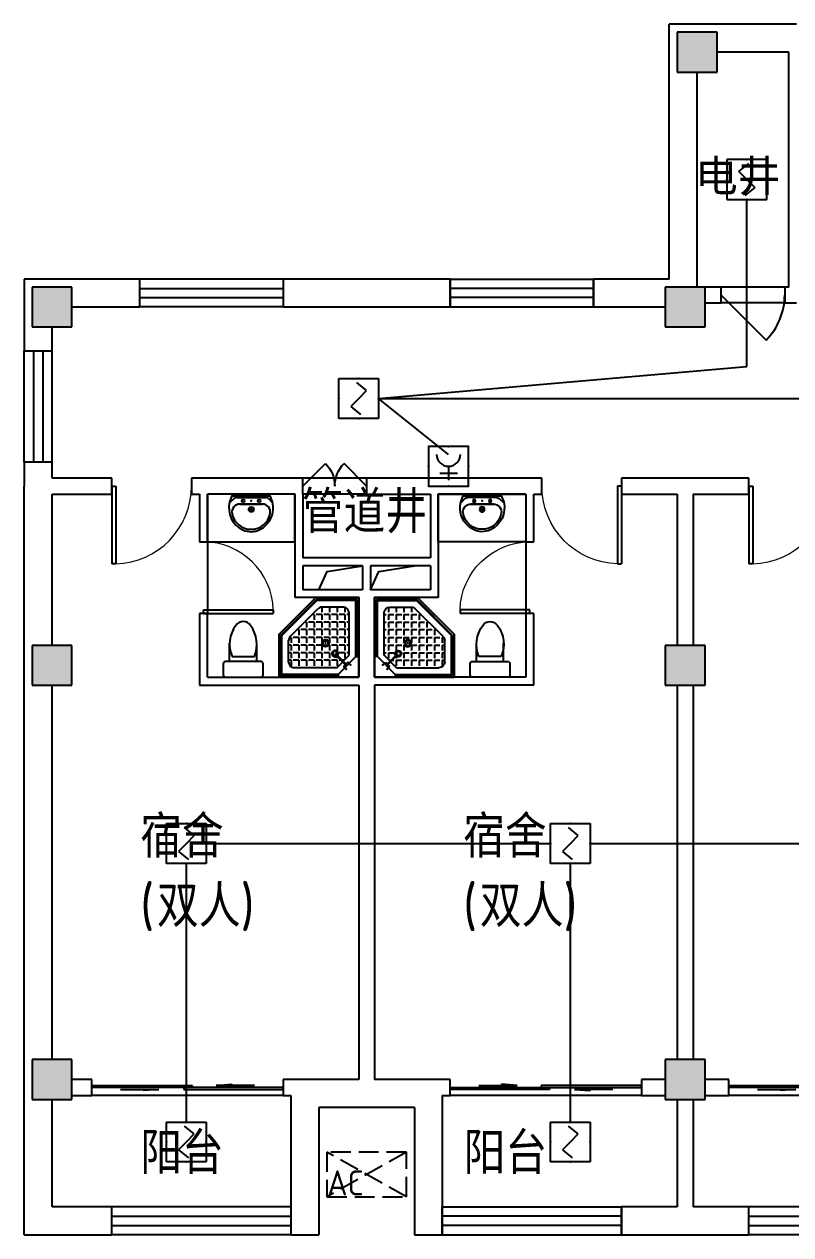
# Model space of a CAD drawing. Extents: x 1725663 to 4653551, y -550461 to 248782.
# Drawn here: x 2286143 to 2295769, y -247471 to -232271 of the extents above; entities that cross this region are included whole.
import ezdxf
from ezdxf.enums import TextEntityAlignment as Align

# ---------------------------------------------------------------- set-up
doc = ezdxf.new("R2010")
doc.units = 0
doc.header["$LTSCALE"] = 1000
doc.linetypes.add('DASH', pattern=[0.35, 0.25, -0.1])
for name, color, linetype in [('0-底图', 7, 'Continuous'), ('CLAYER', 7, 'Continuous'), ('COLUMN', 255, 'Continuous'), ('DOOR_FIRE', 4, 'Continuous'), ('EQUIP-消防', 3, 'Continuous'), ('PUB_HATCH', 8, 'Continuous'), ('PUB_TEXT', 7, 'Continuous'), ('WALL', 2, 'Continuous'), ('WINDOW', 4, 'Continuous'), ('WIRE-消防', 1, 'Continuous'), ('WP_F', 1, 'Continuous'), ('洁具', 213, 'Continuous'), ('空调外机', 211, 'Continuous')]:
    doc.layers.add(name, color=color, linetype=linetype)
doc.styles.add('HZ', font='rs.shx', dxfattribs={"width": 0.8, "bigfont": 'hztxt.shx'})
doc.styles.get("Standard").update_dxf_attribs({"font": 'geniso.shx', "bigfont": 'hztxt.shx'})
doc.styles.add('黑体', font='')
doc.styles.get('黑体').set_extended_font_data('SimHei')

# ---------------------------------------------------------------- blocks, each defined once
blk = doc.blocks.new('$equip$00002656')
for p, q in [((-0.5, 1), (-0.5, 0)), ((0.5, 1), (-0.5, 1)), ((0.5, 0), (0.5, 1)), ((-0.219, 0.331), (0.222, 0.331)), ((0, 0.5), (0, 0.15)), ((-0.5, 0), (0.5, 0))]:
    blk.add_line(p, q)
at = {"const_width": 0.04}
blk.add_lwpolyline([(-0.5, 1), (0.5, 1), (0.5, 0), (-0.5, 0), (-0.5, 1), (0.5, 1)], dxfattribs=at)
blk.add_arc((0, 0.8), 0.3, 180, 0)
for p in [(0, 1), (-0.5, 0.5), (0.5, 0.5), (0, 0)]:
    blk.add_point(p)
at = {"color": 7, "flags": 1}
for tag, height, p in [('B', 0.4, (0.762, 0.292)), ('A', 0.00002, (0, 0))]:
    blk.add_attdef(tag, text='', height=height, dxfattribs=at).set_placement(p, align=Align.MIDDLE_CENTER)
blk = doc.blocks.new('A$C29581A72')
at = {"layer": 'EQUIP-消防', "xscale": 500, "yscale": 500, "zscale": 500}
blk.add_blockref('$equip$00002656', (358, 98), dxfattribs=at)
at = {"style": 'HZ', "flags": 1}
for tag in ['WHAT', 'SPEC', 'UNIT']:
    blk.add_attdef(tag, (375, 0), '', height=0.001, dxfattribs=at)
blk = doc.blocks.new('$Equip$00002649')
for p, q in [((-0.5, 0.5), (-0.5, -0.5)), ((0.5, 0.5), (-0.5, 0.5)), ((-0.2, 0.2), (0.05, 0.4)), ((0.5, -0.5), (0.5, 0.5)), ((0, 0), (-0.2, 0.2)), ((0, 0), (0.2, -0.2)), ((0.2, -0.2), (-0.05, -0.4)), ((-0.5, -0.5), (0.5, -0.5))]:
    blk.add_line(p, q)
at = {"const_width": 0.02}
blk.add_lwpolyline([(-0.5, 0.5), (0.5, 0.5), (0.5, -0.5), (-0.5, -0.5), (-0.5, 0.5), (0.5, 0.5)], dxfattribs=at)
for p in [(0, 0.5), (-0.5, 0), (0.5, 0), (0, -0.5)]:
    blk.add_point(p)
at = {"color": 7, "flags": 1}
for tag, height, p in [('A', 0.00002, (0, 0)), ('B', 0.4, (0.762, -0.208))]:
    blk.add_attdef(tag, text='', height=height, dxfattribs=at).set_placement(p, align=Align.MIDDLE_CENTER)
blk = doc.blocks.new('1F平面-CAD导入_dwg_Drawing4_t3_dwg_$plan$00001613-474159-1F-927810-1F')
at = {"layer": '洁具'}
for p, q in [((-200, 170), (-430, 170)), ((-30, 250), (-170, 250)), ((-260, -140), (-260, 140)), ((-200, -170), (-200, -220)), ((-170, -250), (-30, -250))]:
    blk.add_line(p, q, dxfattribs=at)
for points in [[(-200, 220), (-200, 170), (-200, -170), (-430, -170)], [(0, -220), (0, 220)]]:
    blk.add_lwpolyline(points, dxfattribs=at)
for centre, radius, start, end in [((-413, -227), 398, 67.4505, 126.6381), ((-170, 220), 30, 90, 180), ((-30, 220), 30, 0, 90), ((-590, 0), 110, 123.4509, 236.5491), ((-413, 227), 398, 233.3619, 292.5495), ((-170, -220), 30, 180, 270), ((-30, -220), 30, 270, 0)]:
    blk.add_arc(centre, radius, start, end, dxfattribs=at)
blk = doc.blocks.new('$lvtry$00000169')
at = {"color": 0}
for p, q in [((259, -36), (259, 0)), ((259, -36), (36, -259)), ((276, -120), (120, -276)), ((144, -151), (291, -298)), ((151, -144), (298, -291)), ((259, -24), (976, -24)), ((259, -36), (964, -36)), ((270, -213), (270, -143)), ((276, -120), (808, -120)), ((366, -213), (366, -143)), ((462, -213), (462, -143)), ((558, -213), (558, -143)), ((655, -213), (655, -143)), ((751, -213), (751, -143)), ((847, -213), (847, -143)), ((964, -36), (976, -24)), ((964, -36), (964, -525)), ((976, -24), (976, -530)), ((36, -259), (0, -259)), ((24, -259), (24, -976)), ((36, -259), (36, -964)), ((120, -276), (120, -808)), ((173, -309), (173, -239)), ((183, -213), (205, -213)), ((220, -213), (243, -213)), ((270, -213), (340, -213)), ((270, -263), (270, -239)), ((366, -213), (436, -213)), ((366, -309), (366, -239)), ((462, -213), (532, -213)), ((462, -309), (462, -239)), ((558, -213), (628, -213)), ((558, -309), (558, -239)), ((655, -213), (725, -213)), ((655, -309), (655, -239)), ((751, -213), (821, -213)), ((751, -309), (751, -239)), ((847, -213), (880, -213)), ((847, -309), (847, -239)), ((880, -192), (880, -460)), ((120, -309), (147, -309)), ((120, -405), (147, -405)), ((173, -309), (243, -309)), ((173, -405), (173, -335)), ((173, -405), (243, -405)), ((173, -501), (173, -431)), ((270, -405), (270, -335)), ((270, -405), (340, -405)), ((270, -501), (270, -431)), ((334, -309), (340, -309)), ((366, -309), (436, -309)), ((366, -405), (366, -335)), ((366, -405), (379, -405)), ((366, -501), (366, -431)), ((462, -309), (532, -309)), ((462, -405), (462, -335)), ((462, -405), (532, -405)), ((462, -501), (462, -431)), ((558, -309), (628, -309)), ((558, -405), (558, -335)), ((558, -405), (628, -405)), ((558, -501), (558, -431)), ((655, -309), (725, -309)), ((655, -405), (655, -335)), ((655, -405), (725, -405)), ((655, -501), (655, -431)), ((751, -309), (821, -309)), ((751, -405), (751, -335)), ((751, -405), (821, -405)), ((751, -501), (751, -431)), ((847, -309), (880, -309)), ((847, -405), (847, -335)), ((847, -405), (880, -405)), ((847, -501), (847, -431)), ((120, -501), (147, -501)), ((120, -598), (147, -598)), ((173, -501), (243, -501)), ((173, -598), (173, -528)), ((173, -598), (243, -598)), ((270, -501), (340, -501)), ((270, -598), (270, -528)), ((270, -598), (340, -598)), ((366, -501), (436, -501)), ((366, -598), (366, -528)), ((366, -598), (436, -598)), ((462, -501), (532, -501)), ((462, -598), (462, -528)), ((462, -598), (532, -598)), ((859, -511), (511, -859)), ((964, -525), (525, -964)), ((976, -530), (530, -976)), ((558, -501), (628, -501)), ((558, -598), (558, -528)), ((558, -598), (628, -598)), ((655, -501), (725, -501)), ((655, -598), (655, -528)), ((655, -598), (725, -598)), ((751, -501), (821, -501)), ((751, -598), (751, -528)), ((751, -598), (773, -598)), ((847, -501), (867, -501)), ((964, -525), (976, -530)), ((120, -694), (147, -694)), ((173, -694), (173, -624)), ((173, -694), (243, -694)), ((173, -790), (173, -720)), ((270, -694), (270, -624)), ((270, -694), (340, -694)), ((270, -790), (270, -720)), ((366, -694), (366, -624)), ((366, -694), (436, -694)), ((366, -790), (366, -720)), ((462, -694), (462, -624)), ((462, -694), (532, -694)), ((462, -790), (462, -720)), ((558, -694), (558, -624)), ((558, -694), (628, -694)), ((558, -790), (558, -720)), ((655, -694), (655, -624)), ((655, -694), (676, -694)), ((120, -790), (147, -790)), ((173, -790), (243, -790)), ((173, -878), (173, -816)), ((192, -880), (460, -880)), ((270, -790), (340, -790)), ((270, -880), (270, -816)), ((366, -790), (436, -790)), ((366, -880), (366, -816)), ((462, -790), (532, -790)), ((462, -880), (462, -816)), ((558, -790), (580, -790)), ((36, -964), (24, -976)), ((24, -976), (530, -976)), ((36, -964), (525, -964)), ((525, -964), (530, -976))]:
    blk.add_line(p, q, dxfattribs=at)
blk.add_lwpolyline([(0, 0), (0, -1000), (540, -1000), (1000, -540), (1000, 0)], close=True)
for points in [[(0, 0), (0, -1000)], [(0, 0), (1000, 0)], [(1000, 0), (1000, -540)], [(190, -136), (178, -148), (162, -132), (174, -121)], [(136, -190), (148, -178), (132, -162), (121, -174)], [(1000, -540), (540, -1000)], [(0, -1000), (540, -1000)]]:
    blk.add_lwpolyline(points, close=True, dxfattribs=at)
for radius in [43.8, 31.1]:
    blk.add_circle((416, -428), radius, dxfattribs=at)
for centre, radius, start, end in [((808, -192), 72, 0, 90), ((296, -296), 40.6, 142.583, 128.4197), ((296, -296), 28.6, 145.828, 125.6599), ((808, -460), 72, 315, 0), ((192, -808), 72, 180, 270), ((460, -808), 72, 270, 315)]:
    blk.add_arc(centre, radius, start, end, dxfattribs=at)
for p in [(156, -102, 0), (103, -156, 0), (416, -428, 0)]:
    blk.add_point(p, dxfattribs=at)
blk = doc.blocks.new('$lvtry$00000178')
at = {"color": 0}
for p, q in [((-238, 0), (238, 0)), ((-214, -36), (-272, -91)), ((-180, -23), (180, -23)), ((-142, -105), (140, -105)), ((140, -105), (-142, -105)), ((216, -37), (268, -91))]:
    blk.add_line(p, q, dxfattribs=at)
blk.add_lwpolyline([(-104, -430, 0.224698), (110, -425, 0.348046), (269, -79), (239, 0), (-241, 0), (-271, -79, 0.356844)], format="xyb", close=True, dxfattribs=at)
for centre, radius in [((-100, -65), 16.3), ((1, -172), 31.6), ((100, -65), 16.3)]:
    blk.add_circle(centre, radius, dxfattribs=at)
at = {"color": 0, "lineweight": 13}
blk.add_circle((1, -172), 23, dxfattribs=at)
at = {"color": 0}
for centre, radius, start, end in [((-142, -205), 100, 90, 190.5602), ((-180, -73), 50, 90, 133.181), ((140, -205), 100, 349.4398, 90), ((180, -73), 50, 44.5607, 90), ((-1, -179), 243, 190.5602, 349.4398)]:
    blk.add_arc(centre, radius, start, end, dxfattribs=at)
for p in [(0, -65), (1, -172)]:
    blk.add_point(p, dxfattribs=at)
blk = doc.blocks.new('A$C70365C93')
at = {"layer": '洁具'}
blk.add_lwpolyline([(-1900, 2300), (-1900, 1700), (-800, 1700), (-800, 2300)], close=True, dxfattribs=at)
blk.add_blockref('$lvtry$00000178', (-1350, 2280), dxfattribs=at)
at = {"layer": '洁具', "rotation": 180}
blk.add_blockref('$lvtry$00000169', (0, 0), dxfattribs=at)
at = {"layer": '洁具', "extrusion": (0, 0, -1), "xscale": -1, "zscale": -1, "rotation": 90}
blk.add_blockref('1F平面-CAD导入_dwg_Drawing4_t3_dwg_$plan$00001613-474159-1F-927810-1F', (1450, 0), dxfattribs=at)
blk = doc.blocks.new('A$Cf5a72a1b')
at = {"layer": '空调外机', "linetype": 'DASH'}
for p, q in [((1000, 563), (0, 0)), ((1000, 0), (0, 563))]:
    blk.add_line(p, q, dxfattribs=at)
blk.add_lwpolyline([(1000, 563), (0, 563), (0, 0), (1000, 0)], close=True, dxfattribs=at)
at = {"layer": 'PUB_TEXT'}
blk.add_text('AC', height=315, dxfattribs=at).set_placement((5, 18))
blk = doc.blocks.new('$DorLib2D$00000131')
at = {"color": 0, "linetype": 'Continuous'}
for p, q in [((0.15, 0.125), (0.2319, 0.1973)), ((0.2319, 0.1973), (0.2319, 0.125)), ((-0.5, 0.125), (-0.5, 0)), ((0.0192, 0.125), (-0.5, 0.125)), ((0.0192, 0), (0.0192, 0.125)), ((0.35, 0.125), (0.15, 0.125)), ((-0.5, 0), (0.0192, 0)), ((-0.024, 0), (0.5, 0)), ((-0.024, -0.125), (-0.024, 0)), ((0.5, 0), (0.5, -0.125)), ((-0.35, -0.125), (-0.15, -0.125)), ((-0.2319, -0.1973), (-0.2319, -0.125)), ((-0.15, -0.125), (-0.2319, -0.1973)), ((0.5, -0.125), (-0.024, -0.125))]:
    blk.add_line(p, q, dxfattribs=at)
blk = doc.blocks.new('$WINLIB2D$00000001')
at = {"color": 0}
for points in [[(-0.5, 0.5), (-0.5, -0.5)], [(-0.5, 0.5), (0.5, 0.5)], [(0.5, -0.5), (0.5, 0.5)], [(0.5, 0.1667), (-0.5, 0.1667)], [(0.5, -0.1667), (-0.5, -0.1667)], [(-0.5, -0.5), (0.5, -0.5)]]:
    blk.add_lwpolyline(points, dxfattribs=at)
blk = doc.blocks.new('$DorLib2D$00000116')
at = {"color": 0}
for p, q in [((-0.5, 0), (-0.146, 0.354)), ((0.5, 0), (0.146, 0.354))]:
    blk.add_line(p, q, dxfattribs=at)
for centre, start, end in [((-0.5, 0), 0, 45), ((0.5, 0), 135, 180)]:
    blk.add_arc(centre, 0.5, start, end, dxfattribs=at)
blk = doc.blocks.new('$DorLib2D$00000001')
for p, q in [((0.45, 0.975), (0.5, 0.975)), ((0.45, 0), (0.45, 0.975)), ((0.5, 0), (0.5, 0.975)), ((0.5, 0), (0.45, 0))]:
    blk.add_line(p, q)
at = {"lineweight": 13}
blk.add_arc((0.475, 0), 0.975, 91.4693, 180, dxfattribs=at)
blk = doc.blocks.new('$DorLib2D$00000114')
at = {"color": 0}
blk.add_line((0.5, 0), (-0.207, 0.707), dxfattribs=at)
blk.add_arc((0.5, 0), 1, 135, 180, dxfattribs=at)
blk = doc.blocks.new('ghgd')
at = {"layer": 'PUB_HATCH'}
for points in [[(1505207, -151237.8), (1505207, -151737.8), (1505707, -151737.8), (1505707, -151237.8)], [(1497107, -154937.8), (1497607, -154937.8), (1497607, -154437.8), (1497107, -154437.8)], [(1505057, -154937.8), (1505557, -154937.8), (1505557, -154437.8), (1505057, -154437.8)], [(1497107, -159437.8), (1497607, -159437.8), (1497607, -158937.8), (1497107, -158937.8)], [(1505057, -159437.8), (1505557, -159437.8), (1505557, -158937.8), (1505057, -158937.8)], [(1497107, -164637.8), (1497607, -164637.8), (1497607, -164137.8), (1497107, -164137.8)], [(1505057, -164637.8), (1505557, -164637.8), (1505557, -164137.8), (1505057, -164137.8)]]:
    blk.add_hatch(color=256, dxfattribs=at).paths.add_polyline_path(points)
for points in [[(1500707, -158237.8), (1500810.6, -158007.5), (1501257, -157937.8)], [(1501357, -158237.8), (1501460.6, -158007.5), (1501907, -157937.8)]]:
    blk.add_lwpolyline(points)
at = {"layer": 'COLUMN'}
for p, q in [((1505207, -151237.8), (1505207, -151737.8)), ((1505707, -151237.8), (1505207, -151237.8)), ((1505707, -151737.8), (1505707, -151237.8)), ((1505207, -151737.8), (1505707, -151737.8)), ((1497607, -154437.8), (1497107, -154437.8)), ((1497107, -154437.8), (1497107, -154937.8)), ((1497607, -154937.8), (1497607, -154437.8)), ((1505557, -154437.8), (1505057, -154437.8)), ((1505057, -154437.8), (1505057, -154937.8)), ((1505557, -154937.8), (1505557, -154437.8)), ((1497107, -154937.8), (1497607, -154937.8)), ((1505057, -154937.8), (1505557, -154937.8)), ((1497607, -158937.8), (1497107, -158937.8)), ((1497107, -158937.8), (1497107, -159437.8)), ((1497607, -159437.8), (1497607, -158937.8)), ((1505557, -158937.8), (1505057, -158937.8)), ((1505057, -158937.8), (1505057, -159437.8)), ((1505557, -159437.8), (1505557, -158937.8)), ((1497107, -159437.8), (1497607, -159437.8)), ((1505057, -159437.8), (1505557, -159437.8)), ((1497607, -164137.8), (1497107, -164137.8)), ((1497107, -164137.8), (1497107, -164637.8)), ((1497607, -164637.8), (1497607, -164137.8)), ((1505557, -164137.8), (1505057, -164137.8)), ((1505057, -164137.8), (1505057, -164637.8)), ((1505557, -164637.8), (1505557, -164137.8)), ((1497107, -164637.8), (1497607, -164637.8)), ((1505057, -164637.8), (1505557, -164637.8))]:
    blk.add_line(p, q, dxfattribs=at)
at = {"layer": 'DOOR_FIRE'}
for p, q in [((1506557, -154437.8, 100), (1505757, -154437.8, 100)), ((1506557, -154637.8, 100), (1505757, -154637.8, 100)), ((1501307, -156837.8), (1500507, -156837.8)), ((1501307, -157037.8), (1500507, -157037.8))]:
    blk.add_line(p, q, dxfattribs=at)
at = {"layer": 'WALL'}
for p, q in [((1506707, -151137.8), (1505107, -151137.8)), ((1505107, -154337.8), (1505107, -151137.8)), ((1506607, -151487.8), (1505707, -151487.8)), ((1506607, -154437.8), (1506607, -151487.8)), ((1505457, -154437.8), (1505457, -151737.8)), ((1497007, -154337.8), (1497007, -155237.8)), ((1498457, -154337.8), (1497007, -154337.8)), ((1498457, -154687.8), (1498457, -154337.8)), ((1502357, -154337.8), (1500257, -154337.8)), ((1500257, -154337.8), (1500257, -154687.8)), ((1502357, -154687.8), (1502357, -154337.8)), ((1505107, -154337.8), (1504157, -154337.8)), ((1504157, -154337.8), (1504157, -154687.8)), ((1505757, -154437.8), (1505557, -154437.8)), ((1505757, -154637.8), (1505757, -154437.8)), ((1506607, -154437.8), (1506557, -154437.8)), ((1506557, -154437.8), (1506557, -154637.8)), ((1497607, -154687.8), (1498457, -154687.8)), ((1500257, -154687.8), (1502357, -154687.8)), ((1504157, -154687.8), (1505057, -154687.8)), ((1505557, -154637.8), (1505757, -154637.8)), ((1506557, -154637.8), (1506707, -154637.8)), ((1497357, -155237.8), (1497357, -154937.8)), ((1497007, -155237.8), (1497357, -155237.8)), ((1497357, -156637.8), (1497007, -156637.8)), ((1497007, -156637.8), (1497007, -156937.8)), ((1497357, -156837.8), (1497357, -156637.8)), ((1498107, -156837.8), (1497357, -156837.8)), ((1498107, -157037.8), (1498107, -156837.8)), ((1499207, -156837.8), (1499107, -156837.8)), ((1499107, -156837.8), (1499107, -157037.8)), ((1500407, -156837.8), (1499207, -156837.8)), ((1500507, -156837.8), (1500407, -156837.8)), ((1500507, -157037.8), (1500507, -156837.8)), ((1502207, -156837.8), (1501307, -156837.8)), ((1501307, -156837.8), (1501307, -157037.8)), ((1503407, -156837.8), (1502207, -156837.8)), ((1503507, -156837.8), (1503407, -156837.8)), ((1503507, -157037.8), (1503507, -156837.8)), ((1505307, -156837.8), (1504507, -156837.8)), ((1504507, -156837.8), (1504507, -157037.8)), ((1506107, -156837.8), (1505307, -156837.8)), ((1506107, -157037.8), (1506107, -156837.8)), ((1497007, -159187.8), (1497007, -156937.8)), ((1497357, -158937.8), (1497357, -157037.8)), ((1497357, -157037.8), (1498107, -157037.8)), ((1499107, -157037.8), (1499207, -157037.8)), ((1499207, -157037.8), (1499207, -157637.8)), ((1500407, -157037.8), (1499307, -157037.8)), ((1499307, -157637.8), (1499307, -157037.8)), ((1500407, -157037.8), (1500407, -157837.8)), ((1500507, -157037.8), (1500507, -157837.8)), ((1501307, -157037.8), (1502107, -157037.8)), ((1502107, -157037.8), (1502107, -157837.8)), ((1503307, -157037.8), (1502207, -157037.8)), ((1502207, -157037.8), (1502207, -157837.8)), ((1503307, -157037.8), (1503307, -157637.8)), ((1503407, -157637.8), (1503407, -157037.8)), ((1503407, -157037.8), (1503507, -157037.8)), ((1504507, -157037.8), (1505207, -157037.8)), ((1505207, -157037.8), (1505207, -158937.8)), ((1505407, -157037.8), (1506107, -157037.8)), ((1505407, -157037.8), (1505407, -158937.8)), ((1499207, -157637.8), (1499307, -157637.8)), ((1503307, -157637.8), (1503407, -157637.8)), ((1500407, -157837.8), (1500407, -158337.8)), ((1501307, -157837.8), (1500507, -157837.8)), ((1502107, -157837.8), (1501307, -157837.8)), ((1502207, -157837.8), (1502207, -158337.8)), ((1501257, -157937.8), (1500507, -157937.8)), ((1500507, -157937.8), (1500507, -158237.8)), ((1501257, -157937.8), (1501257, -158237.8)), ((1502107, -157937.8), (1501357, -157937.8)), ((1501357, -157937.8), (1501357, -158237.8)), ((1502107, -157937.8), (1502107, -158237.8)), ((1501207, -158337.8), (1500407, -158337.8)), ((1501257, -158237.8), (1500507, -158237.8)), ((1501207, -158337.8), (1501207, -159337.8)), ((1502107, -158237.8), (1501357, -158237.8)), ((1501407, -158337.8), (1501407, -159337.8)), ((1502207, -158337.8), (1501407, -158337.8)), ((1499307, -158537.8), (1499207, -158537.8)), ((1499207, -158537.8), (1499207, -159437.8)), ((1499307, -159337.8), (1499307, -158537.8)), ((1503407, -158537.8), (1503307, -158537.8)), ((1503307, -158537.8), (1503307, -159337.8)), ((1503407, -159437.8), (1503407, -158537.8)), ((1497007, -164537.8), (1497007, -159187.8)), ((1497357, -164137.8), (1497357, -159437.8)), ((1499207, -159437.8), (1501207, -159437.8)), ((1499307, -159337.8), (1501207, -159337.8)), ((1501207, -159437.8), (1501207, -164387.8)), ((1503307, -159337.8), (1501407, -159337.8)), ((1503407, -159437.8), (1501407, -159437.8)), ((1501407, -159437.8), (1501407, -164387.8)), ((1505207, -159437.8), (1505207, -164137.8)), ((1505407, -159437.8), (1505407, -164137.8)), ((1497857, -164387.8), (1497607, -164387.8)), ((1497857, -164587.8), (1497857, -164387.8)), ((1500607, -164387.8), (1500257, -164387.8)), ((1500257, -164387.8), (1500257, -164587.8)), ((1501207, -164387.8), (1500607, -164387.8)), ((1502007, -164387.8), (1501407, -164387.8)), ((1502357, -164387.8), (1502007, -164387.8)), ((1502357, -164587.8), (1502357, -164387.8)), ((1505057, -164387.8), (1504757, -164387.8)), ((1504757, -164387.8), (1504757, -164587.8)), ((1505857, -164387.8), (1505557, -164387.8)), ((1505857, -164587.8), (1505857, -164387.8)), ((1497007, -166337.8), (1497007, -164537.8)), ((1497607, -164587.8), (1497857, -164587.8)), ((1500257, -164587.8), (1500357, -164587.8)), ((1500357, -164587.8), (1500357, -165987.8)), ((1502257, -164587.8), (1502257, -165987.8)), ((1502257, -164587.8), (1502357, -164587.8)), ((1504757, -164587.8), (1505057, -164587.8)), ((1505557, -164587.8), (1505857, -164587.8)), ((1497357, -165987.8), (1497357, -164637.8)), ((1501307, -164737.8), (1500707, -164737.8)), ((1500707, -164737.8), (1500707, -166337.8)), ((1501907, -164737.8), (1501307, -164737.8)), ((1501907, -164737.8), (1501907, -166337.8)), ((1505207, -164637.8), (1505207, -165987.8)), ((1505407, -164637.8), (1505407, -165987.8)), ((1498107, -165987.8), (1497357, -165987.8)), ((1498107, -166337.8), (1498107, -165987.8)), ((1500357, -165987.8), (1500357, -166337.8)), ((1502257, -166337.8), (1502257, -165987.8)), ((1505207, -165987.8), (1504507, -165987.8)), ((1504507, -165987.8), (1504507, -166337.8)), ((1506107, -165987.8), (1505407, -165987.8)), ((1506107, -166337.8), (1506107, -165987.8)), ((1497007, -166337.8), (1498107, -166337.8)), ((1500357, -166337.8), (1500707, -166337.8)), ((1501907, -166337.8), (1502257, -166337.8)), ((1504507, -166337.8), (1505307, -166337.8)), ((1505307, -166337.8), (1506107, -166337.8))]:
    blk.add_line(p, q, dxfattribs=at)
at = {"layer": 'WINDOW'}
for p, q in [((1499307, -157637.8), (1499307, -158537.8)), ((1503307, -157637.8), (1503307, -158537.8)), ((1500257, -164587.8), (1497857, -164587.8)), ((1504757, -164587.8), (1502357, -164587.8)), ((1508257, -164587.8), (1505857, -164587.8))]:
    blk.add_line(p, q, dxfattribs=at)
for name, p in [('A$C70365C93', (1501207, -159337.8)), ('A$Cf5a72a1b', (1500807.5, -165861.3))]:
    blk.add_blockref(name, p)
at = {"xscale": -1, "rotation": 359.9999999999999}
blk.add_blockref('A$C70365C93', (1501407, -159337.8), dxfattribs=at)
at = {"layer": 'DOOR_FIRE', "xscale": 800, "zscale": 200}
for name, p, yscale, rotation in [('$DorLib2D$00000114', (1506157, -154537.8), 800, 180), ('$DorLib2D$00000116', (1500907, -156937.8), -800, 179.9999999994664)]:
    blk.add_blockref(name, p, dxfattribs=dict(at, yscale=yscale, rotation=rotation))
at = {"layer": 'WINDOW'}
for name, p, xscale, yscale, zscale, rotation in [('$WINLIB2D$00000001', (1499357, -154512.8), 1800, -350, 1800, 180.0000000000004), ('$WINLIB2D$00000001', (1503257, -154512.8), -1800, -350, -1800, 180), ('$WINLIB2D$00000001', (1497182, -155937.8), 1400, -350, 1400, 89.99999999999444), ('$DorLib2D$00000001', (1499257, -158087.8), 900, 900, 900, 269.9999999994664), ('$DorLib2D$00000001', (1503357, -158087.8), 900, -900, 900, 269.9999999994664), ('$DorLib2D$00000131', (1499057, -164487.8), 2400, 200, 2400, 180), ('$DorLib2D$00000131', (1503557, -164487.8), -2400, 200, -2400, 180), ('$DorLib2D$00000131', (1507057, -164487.8), 2400, 200, 2400, 180), ('$WINLIB2D$00000001', (1499232, -166162.8), 2249.999999993481, -350, 2249.999999993481, 179.999999999999), ('$WINLIB2D$00000001', (1503382, -166162.8), -2249.999999993481, -350, -2249.999999993481, 180), ('$WINLIB2D$00000001', (1507232, -166162.8), 2249.999999993481, -350, 2249.999999993481, 180.000000000003)]:
    blk.add_blockref(name, p, dxfattribs=dict(at, xscale=xscale, yscale=yscale, zscale=zscale, rotation=rotation))
at = {"layer": 'WINDOW', "yscale": -1000}
for p, xscale, zscale in [((1498607, -156937.8), -1000, -1000), ((1504007, -156937.8), 1000, 1000), ((1506607, -156937.8), -1000, -1000)]:
    blk.add_blockref('$DorLib2D$00000001', p, dxfattribs=dict(at, xscale=xscale, zscale=zscale))
at = {"layer": 'CLAYER', "style": '黑体'}
blk.add_text('电井', height=394.3, dxfattribs=at).set_placement((1505429.7, -153238.9))
at = {"layer": 'CLAYER'}
blk.add_text('管道井', height=525, dxfattribs=at).set_placement((1500492.3, -157524.8))
at = {"layer": 'PUB_TEXT'}
for s, p in [('宿舍', (1498463.7, -161601.6)), ('宿舍', (1502518.2, -161601.6)), ('(', (1498463.7, -162473.7)), ('双人', (1498673.7, -162473.7)), (')', (1499723.7, -162473.7)), ('(', (1502518.2, -162473.7)), ('双人', (1502728.2, -162473.7)), (')', (1503778.2, -162473.7)), ('阳台', (1498463.7, -165575.8)), ('阳台', (1502524.2, -165575.8))]:
    blk.add_text(s, height=525, dxfattribs=at).set_placement(p)

msp = doc.modelspace()

# ---------------------------------------------------------------- linework, layer by layer
at = {"layer": 'WIRE-消防'}
for p, q in [((2295218, -236569, 4200), (2295218, -234471, 4200)), ((2290593, -236970, 4200), (2295218, -236569, 4200)), ((2290593, -236970, 4200), (2298043, -236970, 4200)), ((2291470, -237672), (2290593, -236970, 4200)), ((2288429, -242557, 4200), (2292751, -242557, 4200)), ((2293251, -242557, 4200), (2295979, -242557, 4200)), ((2288179, -246055, 4200), (2288179, -242807, 4200)), ((2293001, -246055, 4200), (2293001, -242807, 4200))]:
    msp.add_line(p, q, dxfattribs=at)

# ---------------------------------------------------------------- block references
at = {"layer": '0-底图'}
msp.add_blockref('ghgd', (789136, -81133), dxfattribs=at)
at = {"layer": 'EQUIP-消防', "xscale": 500, "yscale": 500, "zscale": 500}
msp.add_blockref('$Equip$00002649', (2295218, -234221, 4200), dxfattribs=at)
at = {"layer": 'EQUIP-消防', "xscale": -500, "yscale": 500, "zscale": 500, "rotation": 180}
for p in [(2290343, -236970, 4200), (2288179, -242557, 4200), (2293001, -242557, 4200), (2288179, -246305, 4200), (2293001, -246305, 4200)]:
    msp.add_blockref('$Equip$00002649', p, dxfattribs=at)
at = {"layer": 'WP_F'}
msp.add_blockref('A$C29581A72', (2291113, -238170), dxfattribs=at)

doc.saveas('drawing.dxf')
